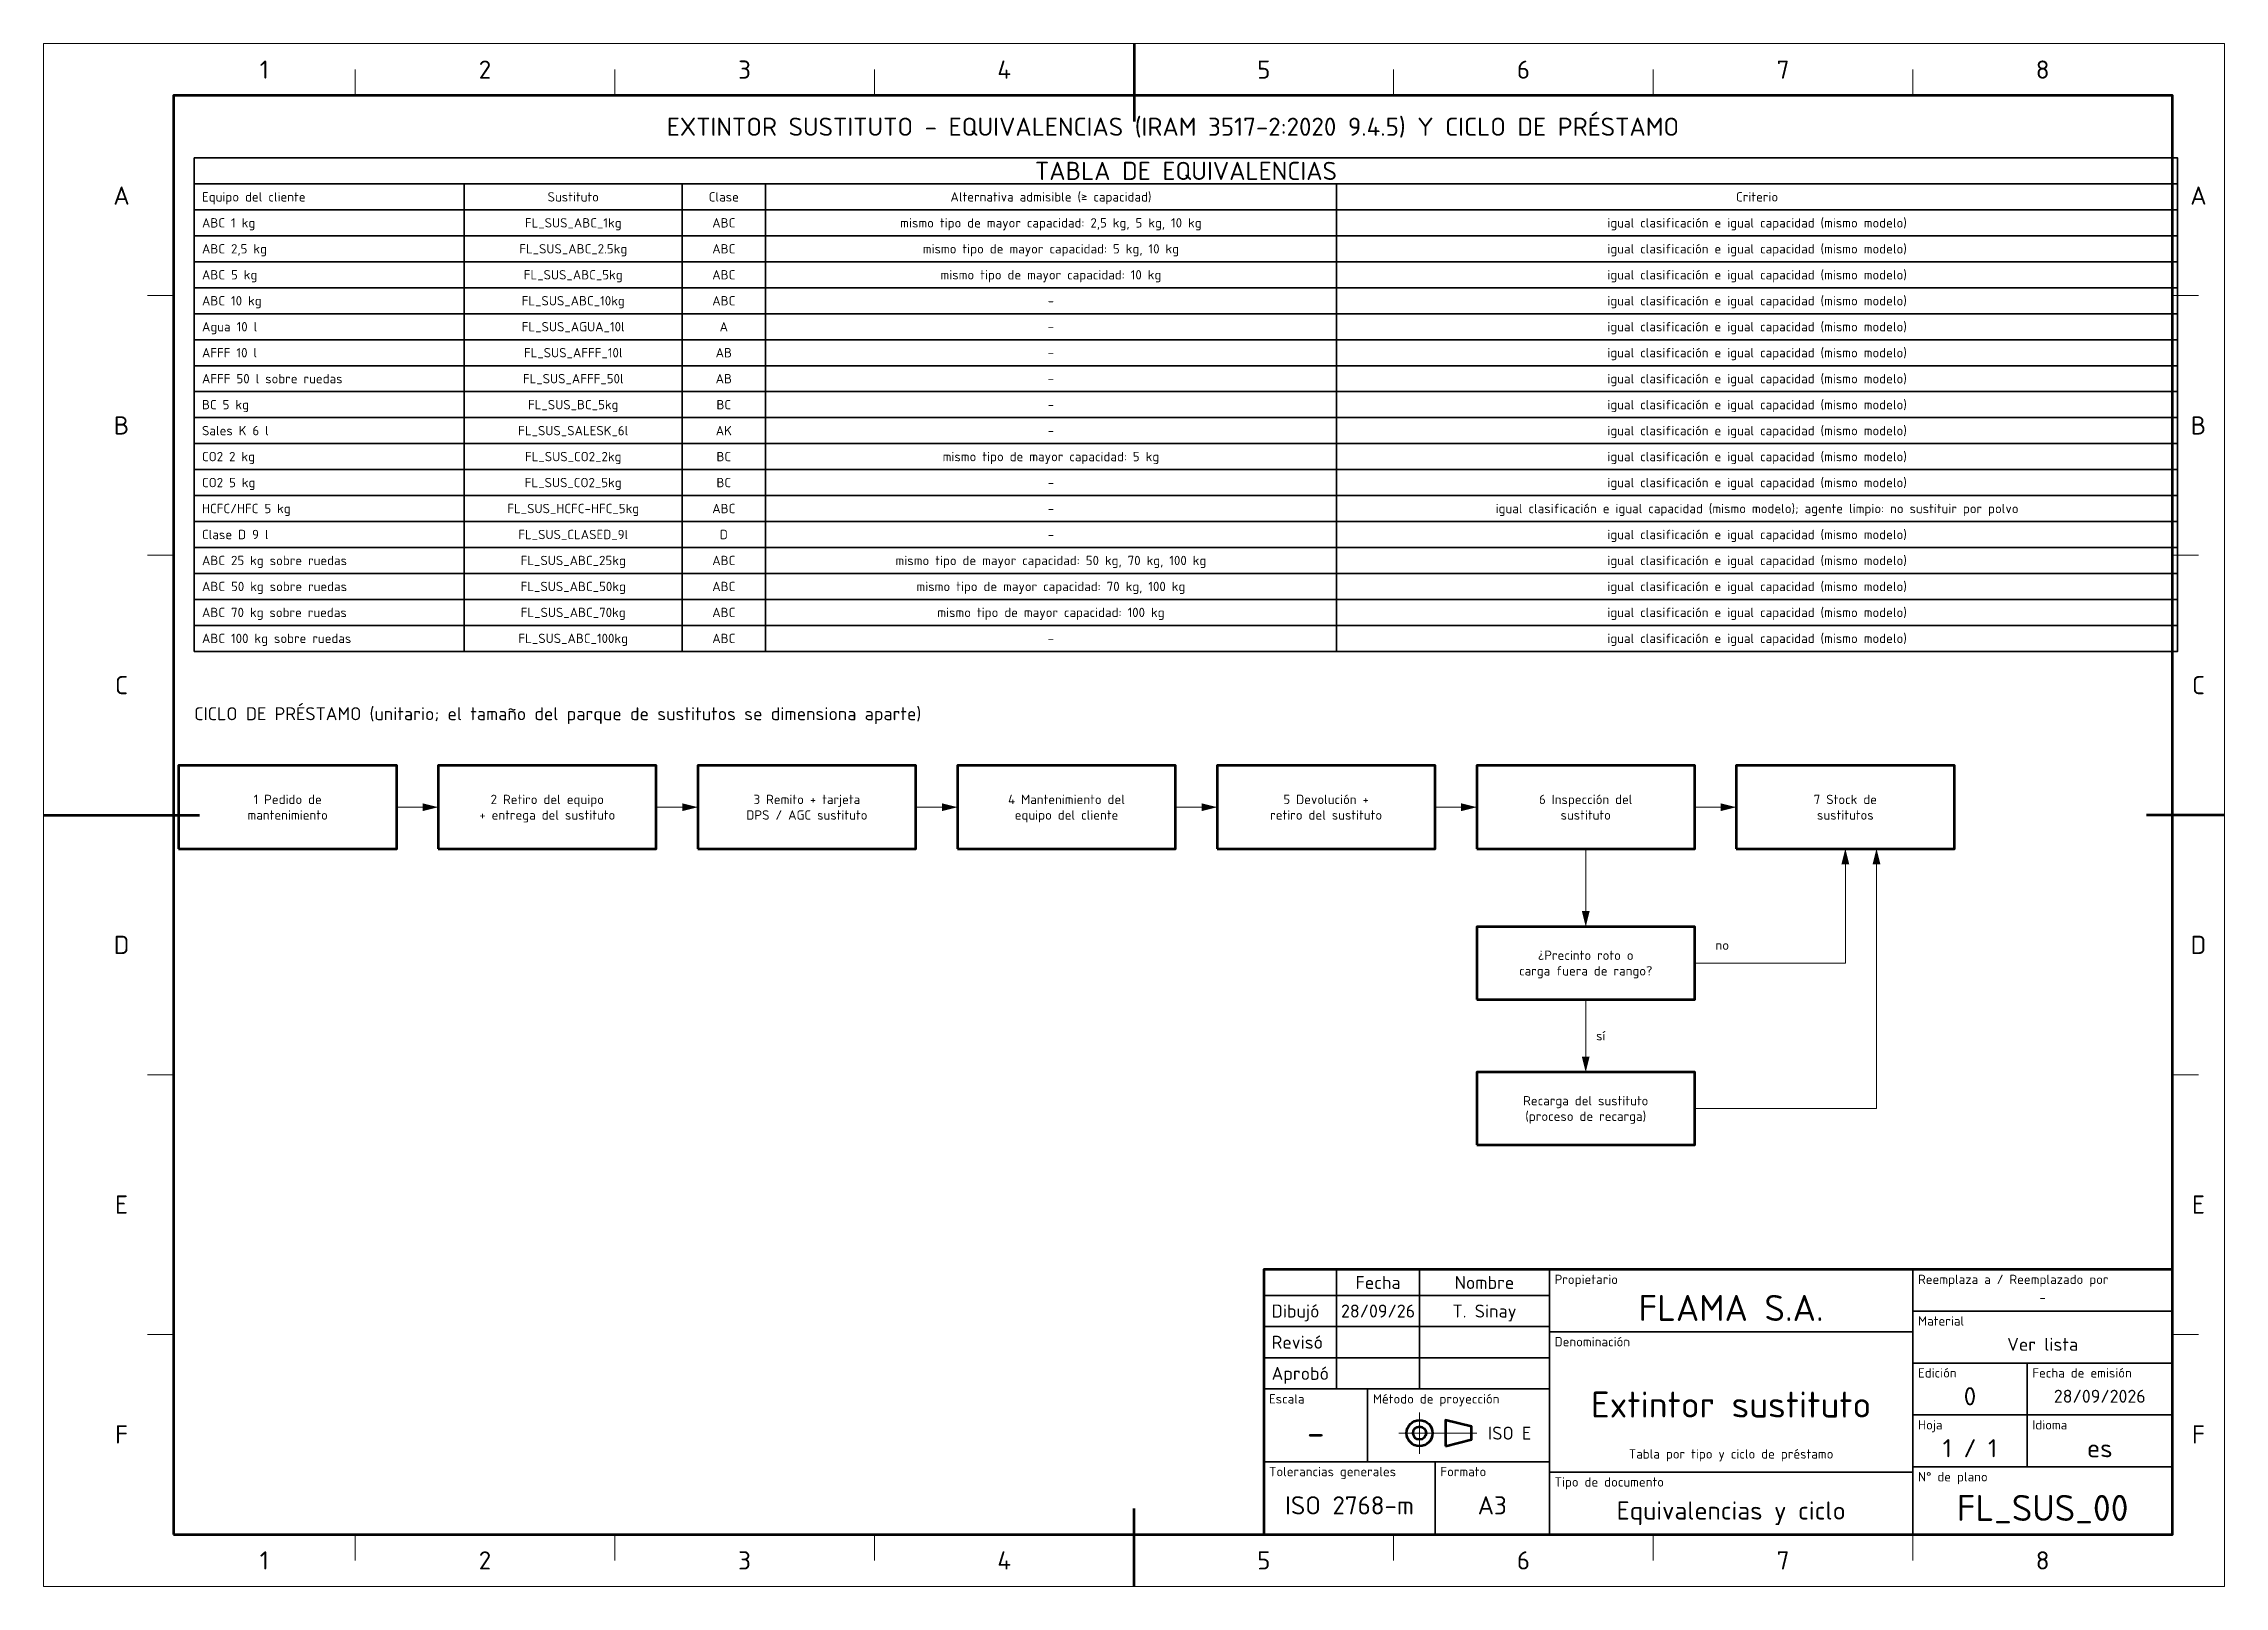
# Paper-space layout 'Lamina' of a CAD drawing. Header units: millimetres. Extents: x 0 to 420, y 0 to 297.
# The model-space entities are those that its viewports show. They can reach past a viewport. Long polylines and large blocks are cut down to what shows.
import ezdxf
from ezdxf.enums import TextEntityAlignment as Align

# ---------------------------------------------------------------- set-up
doc = ezdxf.new("R2010")
doc.units = ezdxf.units.MM
doc.linetypes.add('IRAM-F-TRAZO-PUNTO', pattern=[20, 15, -2, 1, -2])
for name, color, linetype, lineweight in [('01-VISIBLE', 7, 'CONTINUOUS', 70), ('03-EJE', 1, 'IRAM-F-TRAZO-PUNTO', 18), ('06-TEXTO', 7, 'CONTINUOUS', 25), ('07-RECUADRO', 7, 'CONTINUOUS', 70), ('08-FINA', 5, 'CONTINUOUS', 18), ('10-ROTULO', 7, 'CONTINUOUS', 35), ('11-TEXTO-ROTULO', 7, 'CONTINUOUS', 25)]:
    doc.layers.add(name, color=color, linetype=linetype, lineweight=lineweight)
doc.styles.add('ISO3098', font='isocpeur.ttf')

msp = doc.modelspace()

# ---------------------------------------------------------------- hatches: boundary and pattern name
at = {"layer": '08-FINA'}
h = msp.add_hatch(color=7, dxfattribs=at)
h.dxf.hatch_style = 1
h.paths.add_polyline_path([(76, 150), (73, 149.25), (73, 150.75)])
h = msp.add_hatch(color=7, dxfattribs=at)
h.dxf.hatch_style = 1
h.paths.add_polyline_path([(126, 150), (123, 149.25), (123, 150.75)])
h = msp.add_hatch(color=7, dxfattribs=at)
h.dxf.hatch_style = 1
h.paths.add_polyline_path([(176, 150), (173, 149.25), (173, 150.75)])
h = msp.add_hatch(color=7, dxfattribs=at)
h.dxf.hatch_style = 1
h.paths.add_polyline_path([(226, 150), (223, 149.25), (223, 150.75)])
h = msp.add_hatch(color=7, dxfattribs=at)
h.dxf.hatch_style = 1
h.paths.add_polyline_path([(276, 150), (273, 149.25), (273, 150.75)])
h = msp.add_hatch(color=7, dxfattribs=at)
h.dxf.hatch_style = 1
h.paths.add_polyline_path([(326, 150), (323, 149.25), (323, 150.75)])
h = msp.add_hatch(color=7, dxfattribs=at)
h.dxf.hatch_style = 1
h.paths.add_polyline_path([(347, 142), (347.75, 139), (346.25, 139)])
h = msp.add_hatch(color=7, dxfattribs=at)
h.dxf.hatch_style = 1
h.paths.add_polyline_path([(353, 142), (353.75, 139), (352.25, 139)])
h = msp.add_hatch(color=7, dxfattribs=at)
h.dxf.hatch_style = 1
h.paths.add_polyline_path([(297, 127), (296.25, 130), (297.75, 130)])
h = msp.add_hatch(color=7, dxfattribs=at)
h.dxf.hatch_style = 1
h.paths.add_polyline_path([(297, 99), (296.25, 102), (297.75, 102)])

# ---------------------------------------------------------------- linework, layer by layer
at = {"layer": '01-VISIBLE'}
for points in [[(26, 142), (68, 142), (68, 158), (26, 158)], [(76, 142), (118, 142), (118, 158), (76, 158)], [(126, 142), (168, 142), (168, 158), (126, 158)], [(176, 142), (218, 142), (218, 158), (176, 158)], [(226, 142), (268, 142), (268, 158), (226, 158)], [(276, 142), (318, 142), (318, 158), (276, 158)], [(326, 142), (368, 142), (368, 158), (326, 158)], [(276, 113), (318, 113), (318, 127), (276, 127)], [(276, 85), (318, 85), (318, 99), (276, 99)], [(270, 27), (275, 28.25), (275, 30.75), (270, 32)]]:
    msp.add_lwpolyline(points, close=True, dxfattribs=at)
for radius in [2.5, 1.25]:
    msp.add_circle((265, 29.5), radius, dxfattribs=at)
at = {"layer": '03-EJE'}
for p, q in [((261, 29.5), (276.5, 29.5)), ((265, 25.5), (265, 33.5))]:
    msp.add_line(p, q, dxfattribs=at)
at = {"layer": '07-RECUADRO'}
for p, q in [((210, 297), (210, 282)), ((0, 148.5), (30, 148.5)), ((420, 148.5), (405, 148.5)), ((210, 0), (210, 15))]:
    msp.add_line(p, q, dxfattribs=at)
for points in [[(25, 10), (410, 10), (410, 287), (25, 287)], [(235, 10), (410, 10), (410, 61), (235, 61)]]:
    msp.add_lwpolyline(points, close=True, dxfattribs=at)
at = {"layer": '08-FINA'}
for p, q in [((60, 287), (60, 292)), ((110, 287), (110, 292)), ((160, 287), (160, 292)), ((260, 287), (260, 292)), ((310, 287), (310, 292)), ((360, 287), (360, 292)), ((25, 248.5), (20, 248.5)), ((410, 248.5), (415, 248.5)), ((25, 198.5), (20, 198.5)), ((410, 198.5), (415, 198.5)), ((68, 150), (76, 150)), ((118, 150), (126, 150)), ((168, 150), (176, 150)), ((218, 150), (226, 150)), ((268, 150), (276, 150)), ((318, 150), (326, 150)), ((297, 142), (297, 127)), ((347, 120), (347, 142)), ((353, 120), (353, 142)), ((318, 120), (347, 120)), ((353, 92), (353, 120)), ((297, 113), (297, 99)), ((25, 98.5), (20, 98.5)), ((410, 98.5), (415, 98.5)), ((318, 92), (353, 92)), ((25, 48.5), (20, 48.5)), ((410, 48.5), (415, 48.5)), ((60, 10), (60, 5)), ((110, 10), (110, 5)), ((160, 10), (160, 5)), ((260, 10), (260, 5)), ((310, 10), (310, 5)), ((360, 10), (360, 5))]:
    msp.add_line(p, q, dxfattribs=at)
msp.add_lwpolyline([(0, 0), (420, 0), (420, 297), (0, 297)], close=True, dxfattribs=at)
at = {"layer": '10-ROTULO'}
for points in [[(29, 270), (411, 270), (411, 275), (29, 275)], [(29, 265), (81, 265), (81, 270), (29, 270)], [(81, 265), (123, 265), (123, 270), (81, 270)], [(123, 265), (139, 265), (139, 270), (123, 270)], [(139, 265), (249, 265), (249, 270), (139, 270)], [(249, 265), (411, 265), (411, 270), (249, 270)], [(29, 260), (81, 260), (81, 265), (29, 265)], [(81, 260), (123, 260), (123, 265), (81, 265)], [(123, 260), (139, 260), (139, 265), (123, 265)], [(139, 260), (249, 260), (249, 265), (139, 265)], [(249, 260), (411, 260), (411, 265), (249, 265)], [(29, 255), (81, 255), (81, 260), (29, 260)], [(81, 255), (123, 255), (123, 260), (81, 260)], [(123, 255), (139, 255), (139, 260), (123, 260)], [(139, 255), (249, 255), (249, 260), (139, 260)], [(249, 255), (411, 255), (411, 260), (249, 260)], [(29, 250), (81, 250), (81, 255), (29, 255)], [(81, 250), (123, 250), (123, 255), (81, 255)], [(123, 250), (139, 250), (139, 255), (123, 255)], [(139, 250), (249, 250), (249, 255), (139, 255)], [(249, 250), (411, 250), (411, 255), (249, 255)], [(29, 245), (81, 245), (81, 250), (29, 250)], [(81, 245), (123, 245), (123, 250), (81, 250)], [(123, 245), (139, 245), (139, 250), (123, 250)], [(139, 245), (249, 245), (249, 250), (139, 250)], [(249, 245), (411, 245), (411, 250), (249, 250)], [(29, 240), (81, 240), (81, 245), (29, 245)], [(81, 240), (123, 240), (123, 245), (81, 245)], [(123, 240), (139, 240), (139, 245), (123, 245)], [(139, 240), (249, 240), (249, 245), (139, 245)], [(249, 240), (411, 240), (411, 245), (249, 245)], [(29, 235), (81, 235), (81, 240), (29, 240)], [(81, 235), (123, 235), (123, 240), (81, 240)], [(123, 235), (139, 235), (139, 240), (123, 240)], [(139, 235), (249, 235), (249, 240), (139, 240)], [(249, 235), (411, 235), (411, 240), (249, 240)], [(29, 230), (81, 230), (81, 235), (29, 235)], [(81, 230), (123, 230), (123, 235), (81, 235)], [(123, 230), (139, 230), (139, 235), (123, 235)], [(139, 230), (249, 230), (249, 235), (139, 235)], [(249, 230), (411, 230), (411, 235), (249, 235)], [(29, 225), (81, 225), (81, 230), (29, 230)], [(81, 225), (123, 225), (123, 230), (81, 230)], [(123, 225), (139, 225), (139, 230), (123, 230)], [(139, 225), (249, 225), (249, 230), (139, 230)], [(249, 225), (411, 225), (411, 230), (249, 230)], [(29, 220), (81, 220), (81, 225), (29, 225)], [(81, 220), (123, 220), (123, 225), (81, 225)], [(123, 220), (139, 220), (139, 225), (123, 225)], [(139, 220), (249, 220), (249, 225), (139, 225)], [(249, 220), (411, 220), (411, 225), (249, 225)], [(29, 215), (81, 215), (81, 220), (29, 220)], [(81, 215), (123, 215), (123, 220), (81, 220)], [(123, 215), (139, 215), (139, 220), (123, 220)], [(139, 215), (249, 215), (249, 220), (139, 220)], [(249, 215), (411, 215), (411, 220), (249, 220)], [(29, 210), (81, 210), (81, 215), (29, 215)], [(81, 210), (123, 210), (123, 215), (81, 215)], [(123, 210), (139, 210), (139, 215), (123, 215)], [(139, 210), (249, 210), (249, 215), (139, 215)], [(249, 210), (411, 210), (411, 215), (249, 215)], [(29, 205), (81, 205), (81, 210), (29, 210)], [(81, 205), (123, 205), (123, 210), (81, 210)], [(123, 205), (139, 205), (139, 210), (123, 210)], [(139, 205), (249, 205), (249, 210), (139, 210)], [(249, 205), (411, 205), (411, 210), (249, 210)], [(29, 200), (81, 200), (81, 205), (29, 205)], [(81, 200), (123, 200), (123, 205), (81, 205)], [(123, 200), (139, 200), (139, 205), (123, 205)], [(139, 200), (249, 200), (249, 205), (139, 205)], [(249, 200), (411, 200), (411, 205), (249, 205)], [(29, 195), (81, 195), (81, 200), (29, 200)], [(81, 195), (123, 195), (123, 200), (81, 200)], [(123, 195), (139, 195), (139, 200), (123, 200)], [(139, 195), (249, 195), (249, 200), (139, 200)], [(249, 195), (411, 195), (411, 200), (249, 200)], [(29, 190), (81, 190), (81, 195), (29, 195)], [(81, 190), (123, 190), (123, 195), (81, 195)], [(123, 190), (139, 190), (139, 195), (123, 195)], [(139, 190), (249, 190), (249, 195), (139, 195)], [(249, 190), (411, 190), (411, 195), (249, 195)], [(29, 185), (81, 185), (81, 190), (29, 190)], [(81, 185), (123, 185), (123, 190), (81, 190)], [(123, 185), (139, 185), (139, 190), (123, 190)], [(139, 185), (249, 185), (249, 190), (139, 190)], [(249, 185), (411, 185), (411, 190), (249, 190)], [(29, 180), (81, 180), (81, 185), (29, 185)], [(81, 180), (123, 180), (123, 185), (81, 185)], [(123, 180), (139, 180), (139, 185), (123, 185)], [(139, 180), (249, 180), (249, 185), (139, 185)], [(249, 180), (411, 180), (411, 185), (249, 185)], [(235, 56), (249, 56), (249, 61), (235, 61)], [(249, 56), (265, 56), (265, 61), (249, 61)], [(265, 56), (290, 56), (290, 61), (265, 61)], [(290, 49), (360, 49), (360, 61), (290, 61)], [(360, 53), (410, 53), (410, 61), (360, 61)], [(235, 50), (249, 50), (249, 56), (235, 56)], [(249, 50), (265, 50), (265, 56), (249, 56)], [(265, 50), (290, 50), (290, 56), (265, 56)], [(360, 43), (410, 43), (410, 53), (360, 53)], [(235, 44), (249, 44), (249, 50), (235, 50)], [(249, 44), (265, 44), (265, 50), (249, 50)], [(265, 44), (290, 44), (290, 50), (265, 50)], [(290, 22), (360, 22), (360, 49), (290, 49)], [(235, 38), (249, 38), (249, 44), (235, 44)], [(249, 38), (265, 38), (265, 44), (249, 44)], [(265, 38), (290, 38), (290, 44), (265, 44)], [(360, 33), (382, 33), (382, 43), (360, 43)], [(382, 33), (410, 33), (410, 43), (382, 43)], [(235, 24), (255, 24), (255, 38), (235, 38)], [(255, 24), (290, 24), (290, 38), (255, 38)], [(360, 23), (382, 23), (382, 33), (360, 33)], [(382, 23), (410, 23), (410, 33), (382, 33)], [(235, 10), (268, 10), (268, 24), (235, 24)], [(268, 10), (290, 10), (290, 24), (268, 24)], [(290, 10), (360, 10), (360, 22), (290, 22)], [(360, 10), (410, 10), (410, 23), (360, 23)]]:
    msp.add_lwpolyline(points, close=True, dxfattribs=at)

# ---------------------------------------------------------------- texts
at = {"layer": '06-TEXTO', "style": 'ISO3098'}
for s, height, p in [('1', 3.5, (42.5, 292)), ('2', 3.5, (85, 292)), ('3', 3.5, (135, 292)), ('4', 3.5, (185, 292)), ('5', 3.5, (235, 292)), ('6', 3.5, (285, 292)), ('7', 3.5, (335, 292)), ('8', 3.5, (385, 292)), ('EXTINTOR SUSTITUTO - EQUIVALENCIAS (IRAM 3517-2:2020 9.4.5) Y CICLO DE PRÉSTAMO', 3.5, (217.5, 281)), ('TABLA DE EQUIVALENCIAS', 3.5, (220, 272.5)), ('A', 3.5, (15, 267.75)), ('A', 3.5, (415, 267.75)), ('Sustituto', 1.8, (102, 267.5)), ('Clase', 1.8, (131, 267.5)), ('Alternativa admisible (≥ capacidad)', 1.8, (194, 267.5)), ('Criterio', 1.8, (330, 267.5)), ('FL_SUS_ABC_1kg', 1.8, (102, 262.5)), ('ABC', 1.8, (131, 262.5)), ('mismo tipo de mayor capacidad: 2,5 kg, 5 kg, 10 kg', 1.8, (194, 262.5)), ('igual clasificación e igual capacidad (mismo modelo)', 1.8, (330, 262.5)), ('FL_SUS_ABC_2.5kg', 1.8, (102, 257.5)), ('ABC', 1.8, (131, 257.5)), ('mismo tipo de mayor capacidad: 5 kg, 10 kg', 1.8, (194, 257.5)), ('igual clasificación e igual capacidad (mismo modelo)', 1.8, (330, 257.5)), ('FL_SUS_ABC_5kg', 1.8, (102, 252.5)), ('ABC', 1.8, (131, 252.5)), ('mismo tipo de mayor capacidad: 10 kg', 1.8, (194, 252.5)), ('igual clasificación e igual capacidad (mismo modelo)', 1.8, (330, 252.5)), ('FL_SUS_ABC_10kg', 1.8, (102, 247.5)), ('ABC', 1.8, (131, 247.5)), ('igual clasificación e igual capacidad (mismo modelo)', 1.8, (330, 247.5)), ('-', 1.8, (194, 247.5)), ('FL_SUS_AGUA_10l', 1.8, (102, 242.5)), ('A', 1.8, (131, 242.5)), ('-', 1.8, (194, 242.5)), ('igual clasificación e igual capacidad (mismo modelo)', 1.8, (330, 242.5)), ('FL_SUS_AFFF_10l', 1.8, (102, 237.5)), ('AB', 1.8, (131, 237.5)), ('-', 1.8, (194, 237.5)), ('igual clasificación e igual capacidad (mismo modelo)', 1.8, (330, 237.5)), ('FL_SUS_AFFF_50l', 1.8, (102, 232.5)), ('AB', 1.8, (131, 232.5)), ('-', 1.8, (194, 232.5)), ('igual clasificación e igual capacidad (mismo modelo)', 1.8, (330, 232.5)), ('FL_SUS_BC_5kg', 1.8, (102, 227.5)), ('BC', 1.8, (131, 227.5)), ('-', 1.8, (194, 227.5)), ('igual clasificación e igual capacidad (mismo modelo)', 1.8, (330, 227.5)), ('B', 3.5, (15, 223.5)), ('FL_SUS_SALESK_6l', 1.8, (102, 222.5)), ('AK', 1.8, (131, 222.5)), ('igual clasificación e igual capacidad (mismo modelo)', 1.8, (330, 222.5)), ('B', 3.5, (415, 223.5)), ('FL_SUS_CO2_2kg', 1.8, (102, 217.5)), ('BC', 1.8, (131, 217.5)), ('mismo tipo de mayor capacidad: 5 kg', 1.8, (194, 217.5)), ('-', 1.8, (194, 222.5)), ('igual clasificación e igual capacidad (mismo modelo)', 1.8, (330, 217.5)), ('FL_SUS_CO2_5kg', 1.8, (102, 212.5)), ('BC', 1.8, (131, 212.5)), ('-', 1.8, (194, 212.5)), ('igual clasificación e igual capacidad (mismo modelo)', 1.8, (330, 212.5)), ('FL_SUS_HCFC-HFC_5kg', 1.8, (102, 207.5)), ('ABC', 1.8, (131, 207.5)), ('-', 1.8, (194, 207.5)), ('igual clasificación e igual capacidad (mismo modelo); agente limpio: no sustituir por polvo', 1.8, (330, 207.5)), ('FL_SUS_CLASED_9l', 1.8, (102, 202.5)), ('D', 1.8, (131, 202.5)), ('-', 1.8, (194, 202.5)), ('igual clasificación e igual capacidad (mismo modelo)', 1.8, (330, 202.5)), ('FL_SUS_ABC_25kg', 1.8, (102, 197.5)), ('ABC', 1.8, (131, 197.5)), ('mismo tipo de mayor capacidad: 50 kg, 70 kg, 100 kg', 1.8, (194, 197.5)), ('igual clasificación e igual capacidad (mismo modelo)', 1.8, (330, 197.5)), ('FL_SUS_ABC_50kg', 1.8, (102, 192.5)), ('ABC', 1.8, (131, 192.5)), ('mismo tipo de mayor capacidad: 70 kg, 100 kg', 1.8, (194, 192.5)), ('igual clasificación e igual capacidad (mismo modelo)', 1.8, (330, 192.5)), ('FL_SUS_ABC_70kg', 1.8, (102, 187.5)), ('ABC', 1.8, (131, 187.5)), ('mismo tipo de mayor capacidad: 100 kg', 1.8, (194, 187.5)), ('igual clasificación e igual capacidad (mismo modelo)', 1.8, (330, 187.5)), ('FL_SUS_ABC_100kg', 1.8, (102, 182.5)), ('ABC', 1.8, (131, 182.5)), ('-', 1.8, (194, 182.5)), ('igual clasificación e igual capacidad (mismo modelo)', 1.8, (330, 182.5)), ('C', 3.5, (15, 173.5)), ('C', 3.5, (415, 173.5)), ('1 Pedido de', 1.8, (47, 151.5)), ('2 Retiro del equipo', 1.8, (97, 151.5)), ('3 Remito + tarjeta', 1.8, (147, 151.5)), ('4 Mantenimiento del', 1.8, (197, 151.5)), ('5 Devolución +', 1.8, (247, 151.5)), ('6 Inspección del', 1.8, (297, 151.5)), ('7 Stock de', 1.8, (347, 151.5)), ('mantenimiento', 1.8, (47, 148.5)), ('+ entrega del sustituto', 1.8, (97, 148.5)), ('DPS / AGC sustituto', 1.8, (147, 148.5)), ('equipo del cliente', 1.8, (197, 148.5)), ('retiro del sustituto', 1.8, (247, 148.5)), ('sustituto', 1.8, (297, 148.5)), ('sustitutos', 1.8, (347, 148.5)), ('D', 3.5, (15, 123.5)), ('¿Precinto roto o', 1.8, (297, 121.5)), ('D', 3.5, (415, 123.5)), ('carga fuera de rango?', 1.8, (297, 118.5)), ('Recarga del sustituto', 1.8, (297, 93.5)), ('(proceso de recarga)', 1.8, (297, 90.5)), ('E', 3.5, (15, 73.5)), ('E', 3.5, (415, 73.5)), ('F', 3.5, (15, 29.25)), ('F', 3.5, (415, 29.25)), ('1', 3.5, (42.5, 5)), ('2', 3.5, (85, 5)), ('3', 3.5, (135, 5)), ('4', 3.5, (185, 5)), ('5', 3.5, (235, 5)), ('6', 3.5, (285, 5)), ('7', 3.5, (335, 5)), ('8', 3.5, (385, 5))]:
    msp.add_text(s, height=height, dxfattribs=at).set_placement(p, align=Align.MIDDLE_CENTER)
for s, p in [('Equipo del cliente', (30.5, 267.5)), ('ABC 1 kg', (30.5, 262.5)), ('ABC 2,5 kg', (30.5, 257.5)), ('ABC 5 kg', (30.5, 252.5)), ('ABC 10 kg', (30.5, 247.5)), ('Agua 10 l', (30.5, 242.5)), ('AFFF 10 l', (30.5, 237.5)), ('AFFF 50 l sobre ruedas', (30.5, 232.5)), ('BC 5 kg', (30.5, 227.5)), ('Sales K 6 l', (30.5, 222.5)), ('CO2 2 kg', (30.5, 217.5)), ('CO2 5 kg', (30.5, 212.5)), ('HCFC/HFC 5 kg', (30.5, 207.5)), ('Clase D 9 l', (30.5, 202.5)), ('ABC 25 kg sobre ruedas', (30.5, 197.5)), ('ABC 50 kg sobre ruedas', (30.5, 192.5)), ('ABC 70 kg sobre ruedas', (30.5, 187.5)), ('ABC 100 kg sobre ruedas', (30.5, 182.5)), ('sí', (299, 106))]:
    msp.add_text(s, height=1.8, dxfattribs=at).set_placement(p, align=Align.MIDDLE_LEFT)
for s, height, p in [('CICLO DE PRÉSTAMO (unitario; el tamaño del parque de sustitutos se dimensiona aparte)', 2.5, (29, 166)), ('no', 1.8, (322, 122))]:
    msp.add_text(s, height=height, dxfattribs=at).set_placement(p, align=Align.BOTTOM_LEFT)
at = {"layer": '11-TEXTO-ROTULO', "style": 'ISO3098'}
for s, height, p in [('Fecha', 2.5, (257, 58.5)), ('Nombre', 2.5, (277.5, 58.5)), ('FLAMA S.A.', 5, (325, 53.6)), ('-', 1.8, (385, 55.6)), ('28/09/26', 2.5, (257, 53)), ('T. Sinay', 2.5, (277.5, 53)), ('Ver lista', 2.5, (385, 46.6)), ('0', 3.5, (371, 36.6)), ('28/09/2026', 2.5, (396, 36.6)), ('Extintor sustituto', 5, (325, 35)), ('-', 5, (245, 29.6)), ('Tabla por tipo y ciclo de préstamo', 1.8, (325, 25.5)), ('1 / 1', 3.5, (371, 26.6)), ('es', 3.5, (396, 26.6)), ('ISO 2768-m', 3.5, (251.5, 15.6)), ('A3', 3.5, (279, 15.6)), ('FL_SUS_00', 5, (385, 15.1)), ('Equivalencias y ciclo', 3.5, (325, 14.6))]:
    msp.add_text(s, height=height, dxfattribs=at).set_placement(p, align=Align.MIDDLE_CENTER)
for s, p in [('Propietario', (291, 60)), ('Reemplaza a / Reemplazado por', (361, 60)), ('Material', (361, 52)), ('Denominación', (291, 48)), ('Edición', (361, 42)), ('Fecha de emisión', (383, 42)), ('Escala', (236, 37)), ('Método de proyección', (256, 37)), ('Hoja', (361, 32)), ('Idioma', (383, 32)), ('Tolerancias generales', (236, 23)), ('Formato', (269, 23)), ('Tipo de documento', (291, 21)), ('N° de plano', (361, 22))]:
    msp.add_text(s, height=1.8, dxfattribs=at).set_placement(p, align=Align.TOP_LEFT)
for s, p in [('Dibujó', (236.5, 53)), ('Revisó', (236.5, 47)), ('Aprobó', (236.5, 41))]:
    msp.add_text(s, height=2.5, dxfattribs=at).set_placement(p, align=Align.MIDDLE_LEFT)
msp.add_text('ISO E', height=2.5, dxfattribs=at).set_placement((286.5, 29.5), align=Align.MIDDLE_RIGHT)

psp = doc.layouts.new('Lamina')

# ---------------------------------------------------------------- viewports
at = {"layer": 'VIEWPORTS'}
psp.add_viewport(center=(210, 148.5), size=(420, 297), view_center_point=(210, 148.5), view_height=297, dxfattribs=at)

doc.saveas('drawing.dxf')
